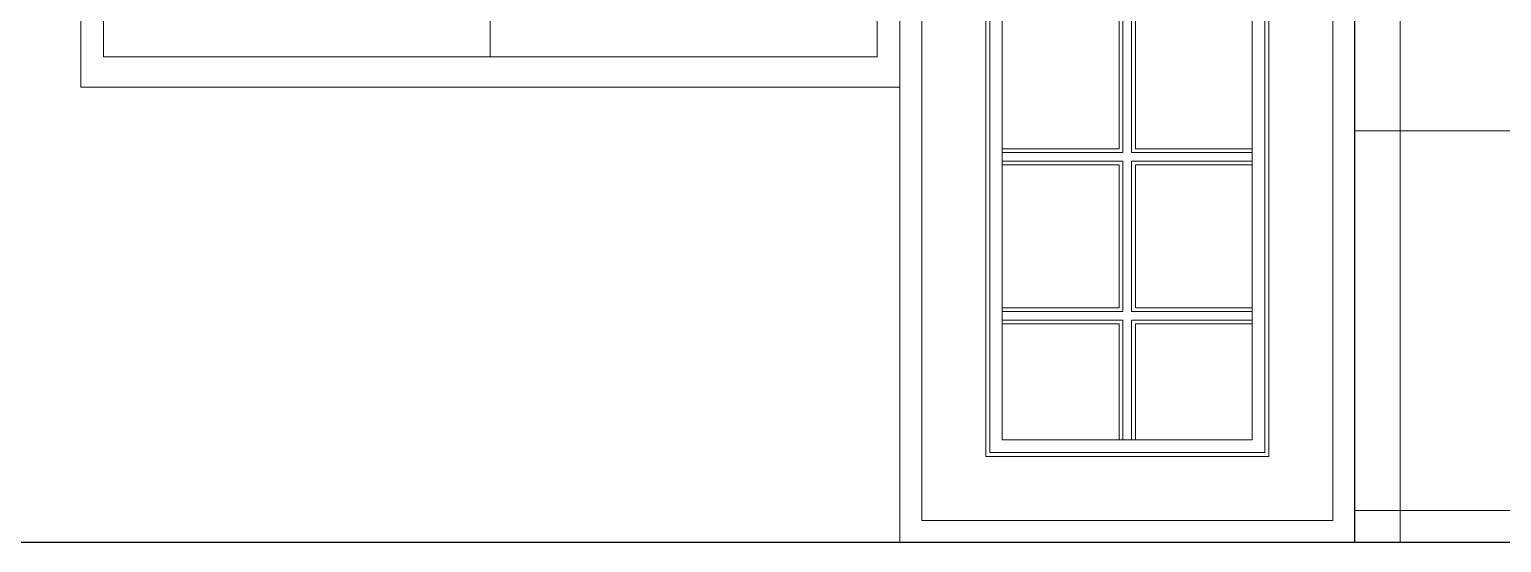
# Model space of a CAD drawing. Header units: inches. Extents: x -5142662 to -4941318, y -3361958 to -3160563.
# Drawn here: x -5010869.3 to -5010772.2, y -3261851.2 to -3261817.4 of the extents above; entities that cross this region are included whole.
import ezdxf

# ---------------------------------------------------------------- set-up
doc = ezdxf.new("R2010")
doc.units = ezdxf.units.IN
doc.header["$LTSCALE"] = 2
doc.header["$MEASUREMENT"] = 0
doc.linetypes.add('ACAD_ISO02W100', pattern=[15, 12, -3])
doc.layers.get('0').update_dxf_attribs({"linetype": 'CONTINUOUS'})
doc.layers.add('HATCH', color=60, linetype='ACAD_ISO02W100', lineweight=13)
doc.layers.add('window', color=4, linetype='CONTINUOUS', lineweight=13)

msp = doc.modelspace()

# ---------------------------------------------------------------- hatches: boundary and pattern name
at = {"layer": 'HATCH', "transparency": 33554661}
h = msp.add_hatch(dxfattribs=at)
h.set_pattern_fill('ANSI37', color=256, scale=200, angle=45)
h.set_pattern_definition([(90, (67221.096, -2449.113), (-25, 0), []), (180, (67221.096, -2449.113), (-4e-15, -25), [])])
h.paths.add_polyline_path([(-5010781.876, -3261739.209), (-5010811.876, -3261739.209), (-5010811.876, -3261744.209), (-5010781.876, -3261744.209), (-5010781.876, -3261851.209), (-5010638.876, -3261851.209), (-5010638.876, -3261744.209), (-5010620.876, -3261744.209), (-5010620.876, -3261739.209), (-5010638.876, -3261739.209), (-5010638.876, -3261632.209), (-5010620.876, -3261632.209), (-5010620.876, -3261627.209), (-5010638.876, -3261627.209), (-5010638.876, -3261589.209), (-5010781.876, -3261589.209), (-5010781.876, -3261627.209), (-5010811.876, -3261627.209), (-5010811.876, -3261632.209), (-5010781.876, -3261632.209)])

# ---------------------------------------------------------------- linework, layer by layer
at = {"ltscale": 0.5}
for p, q in [((-5010781.876, -3261851.209), (-5010781.876, -3261744.209)), ((-5010638.876, -3261851.209), (-5010929.996, -3261851.209))]:
    msp.add_line(p, q, dxfattribs=at)
at = {"layer": 'window'}
for p, q in [((-5010865.876, -3261821.209), (-5010865.876, -3261767.209)), ((-5010811.876, -3261767.394), (-5010811.876, -3261851.209)), ((-5010781.876, -3261851.209), (-5010781.876, -3261767.209)), ((-5010864.376, -3261819.209), (-5010864.376, -3261768.709)), ((-5010838.876, -3261768.709), (-5010838.876, -3261819.209)), ((-5010813.376, -3261768.709), (-5010813.376, -3261819.209)), ((-5010810.429, -3261768.791), (-5010810.429, -3261849.763)), ((-5010783.322, -3261849.763), (-5010783.322, -3261768.791)), ((-5010806.199, -3261772.894), (-5010806.199, -3261845.533)), ((-5010787.552, -3261845.533), (-5010787.552, -3261772.894)), ((-5010805.947, -3261845.281), (-5010805.947, -3261773.139)), ((-5010787.804, -3261773.139), (-5010787.804, -3261845.281)), ((-5010805.119, -3261844.453), (-5010805.119, -3261773.942)), ((-5010788.632, -3261844.453), (-5010788.632, -3261773.942)), ((-5010797.164, -3261815.605), (-5010797.164, -3261825.523)), ((-5010796.588, -3261825.523), (-5010796.588, -3261815.605)), ((-5010797.416, -3261815.85), (-5010797.416, -3261825.279)), ((-5010796.336, -3261815.85), (-5010796.336, -3261825.279)), ((-5010813.376, -3261819.209), (-5010864.376, -3261819.209)), ((-5010865.876, -3261821.209), (-5010811.876, -3261821.209)), ((-5010805.119, -3261825.279), (-5010797.416, -3261825.279)), ((-5010796.336, -3261825.279), (-5010788.632, -3261825.279)), ((-5010797.164, -3261825.523), (-5010805.119, -3261825.523)), ((-5010805.119, -3261826.082), (-5010797.164, -3261826.082)), ((-5010805.119, -3261826.326), (-5010797.416, -3261826.326)), ((-5010797.416, -3261826.326), (-5010797.416, -3261835.756)), ((-5010797.164, -3261826.082), (-5010797.164, -3261836)), ((-5010788.632, -3261825.523), (-5010796.588, -3261825.523)), ((-5010796.588, -3261836), (-5010796.588, -3261826.082)), ((-5010796.588, -3261826.082), (-5010788.632, -3261826.082)), ((-5010796.336, -3261826.326), (-5010796.336, -3261835.756)), ((-5010796.336, -3261826.326), (-5010788.632, -3261826.326)), ((-5010805.119, -3261835.756), (-5010797.416, -3261835.756)), ((-5010797.164, -3261836), (-5010805.119, -3261836)), ((-5010788.632, -3261836), (-5010796.588, -3261836)), ((-5010796.336, -3261835.756), (-5010788.632, -3261835.756)), ((-5010805.119, -3261836.559), (-5010797.164, -3261836.559)), ((-5010805.119, -3261836.803), (-5010797.416, -3261836.803)), ((-5010797.416, -3261836.803), (-5010797.416, -3261844.453)), ((-5010797.164, -3261836.559), (-5010797.164, -3261844.453)), ((-5010796.588, -3261844.453), (-5010796.588, -3261836.559)), ((-5010796.588, -3261836.559), (-5010788.632, -3261836.559)), ((-5010796.336, -3261836.803), (-5010796.336, -3261844.453)), ((-5010796.336, -3261836.803), (-5010788.632, -3261836.803)), ((-5010788.632, -3261844.453), (-5010805.119, -3261844.453)), ((-5010787.552, -3261845.533), (-5010806.199, -3261845.533)), ((-5010787.804, -3261845.281), (-5010805.947, -3261845.281)), ((-5010783.322, -3261849.763), (-5010810.429, -3261849.763)), ((-5010781.876, -3261851.209), (-5010811.876, -3261851.209))]:
    msp.add_line(p, q, dxfattribs=at)

doc.saveas('drawing.dxf')
